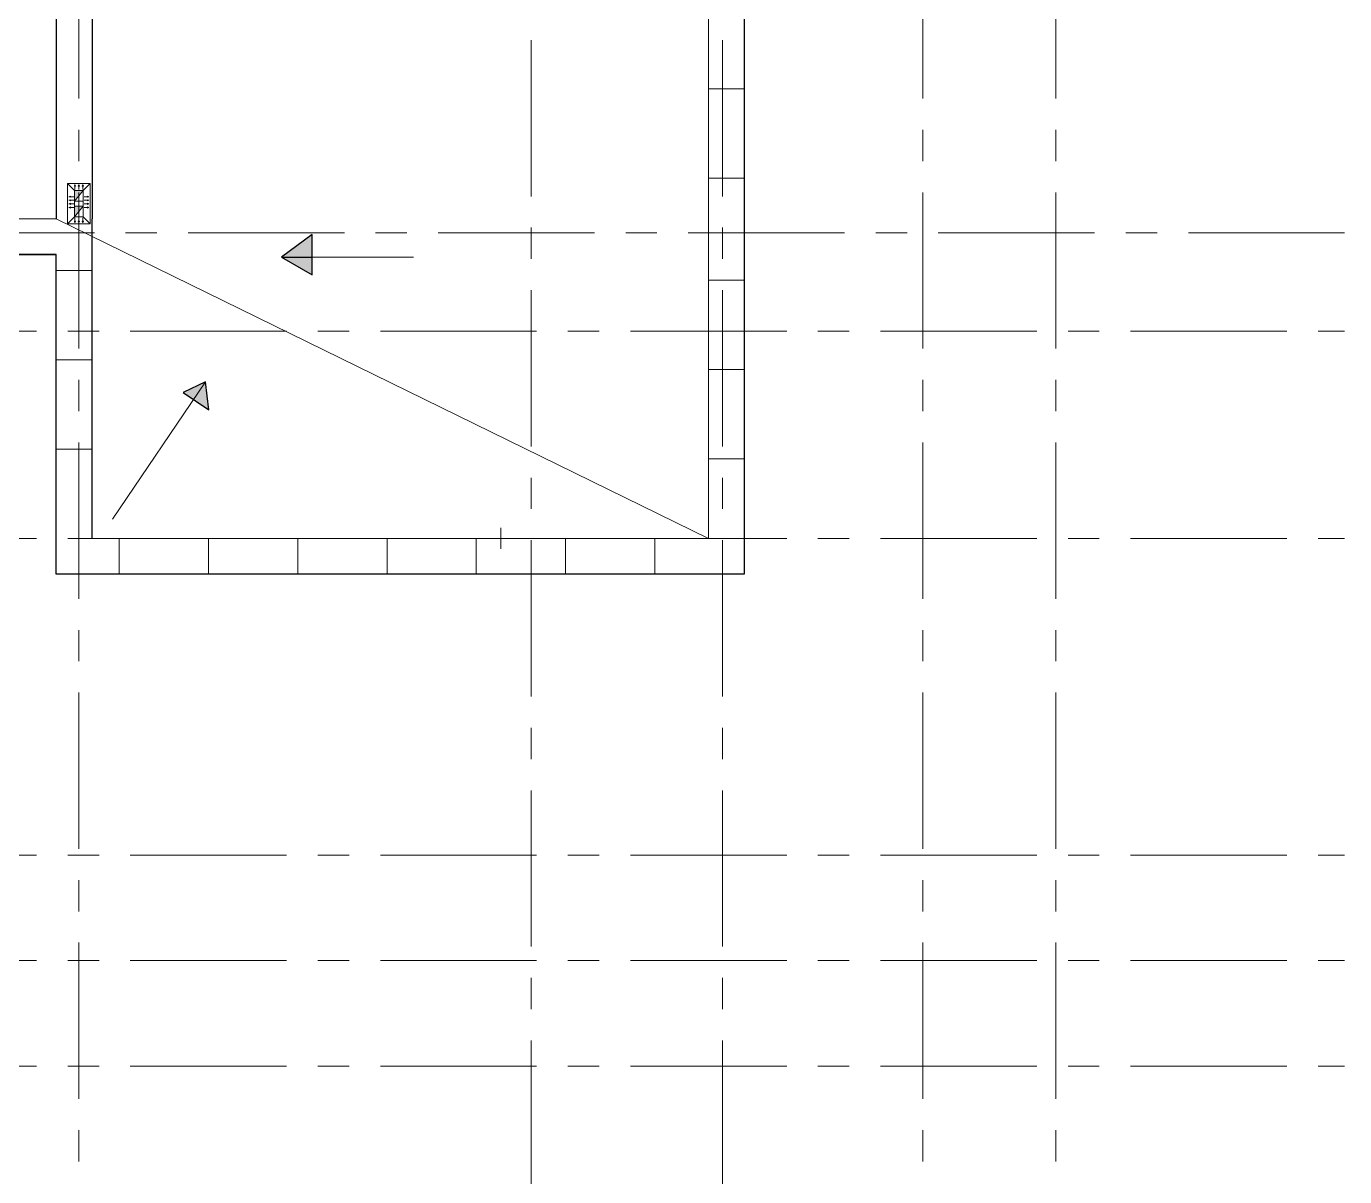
# Model space of a CAD drawing. Header units: millimetres. Extents: x -689206 to 4969298, y -1019800 to 703299.
# Drawn here: x 383234 to 401980, y -372065 to -355709 of the extents above; entities that cross this region are included whole.
import ezdxf

# ---------------------------------------------------------------- set-up
doc = ezdxf.new("R2010")
doc.units = ezdxf.units.MM
doc.linetypes.add('осеваяX2', pattern=[101.6, 63.5, -12.7, 12.7, -12.7])
doc.layers.add('кровля', color=211, linetype='Continuous')
doc.layers.add('четотам', color=7, linetype='Continuous')
for name, color, linetype, lineweight in [('несущие', 7, 'Continuous', 30), ('ПЕРЕГОРОДКИ', 252, 'Continuous', 9), ('РАЗМЕРЫ', 7, 'Continuous', 9), ('стены', 7, 'Continuous', 20)]:
    doc.layers.add(name, color=color, linetype=linetype, lineweight=lineweight)

msp = doc.modelspace()

# ---------------------------------------------------------------- hatches: boundary and pattern name
at = {"layer": 'кровля', "lineweight": 5}
h = msp.add_hatch(color=7, dxfattribs=at)
h.dxf.hatch_style = 1
h.paths.add_polyline_path([(383925.2, -357980.8), (383933.3, -357980.8), (383925.2, -357957.2)])
h.paths.add_polyline_path([(383917, -357980.8), (383925.2, -357980.8), (383925.2, -357957.2)])
at = {"layer": 'кровля', "lineweight": 15}
h = msp.add_hatch(color=7, dxfattribs=at)
h.dxf.hatch_style = 1
h.paths.add_polyline_path([(383980.5, -357980.8), (383988.6, -357980.8), (383980.5, -357957.2)])
h.paths.add_polyline_path([(383972.3, -357980.8), (383980.5, -357980.8), (383980.5, -357957.2)])
at = {"layer": 'кровля', "lineweight": 5}
h = msp.add_hatch(color=7, dxfattribs=at)
h.dxf.hatch_style = 1
h.paths.add_polyline_path([(384035.8, -357957.2), (384027.6, -357980.8), (384035.8, -357980.8)])
h.paths.add_polyline_path([(384035.8, -357957.2), (384035.8, -357980.8), (384043.9, -357980.8)])
h = msp.add_hatch(color=7, dxfattribs=at)
h.dxf.hatch_style = 1
h.paths.add_polyline_path([(383836.5, -358131.5), (383860.1, -358139.6), (383860.1, -358131.5)])
h.paths.add_polyline_path([(383836.5, -358131.5), (383860.1, -358131.5), (383860.1, -358123.3)])
h = msp.add_hatch(color=7, dxfattribs=at)
h.dxf.hatch_style = 1
h.paths.add_polyline_path([(383836.5, -358181.3), (383860.1, -358189.4), (383860.1, -358181.3)])
h.paths.add_polyline_path([(383836.5, -358181.3), (383860.1, -358181.3), (383860.1, -358173.1)])
h = msp.add_hatch(color=7, dxfattribs=at)
h.dxf.hatch_style = 1
h.paths.add_polyline_path([(383836.5, -358232.5), (383860.1, -358240.7), (383860.1, -358232.5)])
h.paths.add_polyline_path([(383836.5, -358232.5), (383860.1, -358232.5), (383860.1, -358224.4)])
h = msp.add_hatch(color=7, dxfattribs=at)
h.dxf.hatch_style = 1
h.paths.add_polyline_path([(384100.8, -358131.5), (384100.8, -358139.6), (384124.4, -358131.5)])
h.paths.add_polyline_path([(384100.8, -358123.3), (384100.8, -358131.5), (384124.4, -358131.5)])
h = msp.add_hatch(color=7, dxfattribs=at)
h.dxf.hatch_style = 1
h.paths.add_polyline_path([(384100.8, -358181.3), (384100.8, -358189.4), (384124.4, -358181.3)])
h.paths.add_polyline_path([(384100.8, -358173.1), (384100.8, -358181.3), (384124.4, -358181.3)])
h = msp.add_hatch(color=7, dxfattribs=at)
h.dxf.hatch_style = 1
h.paths.add_polyline_path([(384100.8, -358232.5), (384100.8, -358240.7), (384124.4, -358232.5)])
h.paths.add_polyline_path([(384100.8, -358224.4), (384100.8, -358232.5), (384124.4, -358232.5)])
h = msp.add_hatch(color=7, dxfattribs=at)
h.dxf.hatch_style = 1
h.paths.add_polyline_path([(383860.1, -358283.8), (383860.1, -358275.6), (383836.5, -358283.8)])
h.paths.add_polyline_path([(383860.1, -358291.9), (383860.1, -358283.8), (383836.5, -358283.8)])
h = msp.add_hatch(color=7, dxfattribs=at)
h.dxf.hatch_style = 1
h.paths.add_polyline_path([(384124.4, -358283.8), (384100.8, -358275.6), (384100.8, -358283.8)])
h.paths.add_polyline_path([(384124.4, -358283.8), (384100.8, -358283.8), (384100.8, -358291.9)])
h = msp.add_hatch(color=7, dxfattribs=at)
h.dxf.hatch_style = 1
h.paths.add_polyline_path([(383925.2, -358501), (383933.3, -358477.4), (383925.2, -358477.4)])
h.paths.add_polyline_path([(383925.2, -358501), (383925.2, -358477.4), (383917, -358477.4)])
at = {"layer": 'кровля', "lineweight": 15}
h = msp.add_hatch(color=7, dxfattribs=at)
h.dxf.hatch_style = 1
h.paths.add_polyline_path([(383980.5, -358501), (383988.6, -358477.4), (383980.5, -358477.4)])
h.paths.add_polyline_path([(383980.5, -358501), (383980.5, -358477.4), (383972.3, -358477.4)])
at = {"layer": 'кровля', "lineweight": 5}
h = msp.add_hatch(color=7, dxfattribs=at)
h.dxf.hatch_style = 1
h.paths.add_polyline_path([(384035.8, -358477.4), (384027.6, -358477.4), (384035.8, -358501)])
h.paths.add_polyline_path([(384043.9, -358477.4), (384035.8, -358477.4), (384035.8, -358501)])
at = {"layer": 'ПЕРЕГОРОДКИ', "linetype": 'ByBlock', "lineweight": 20, "ltscale": 35}
h = msp.add_hatch(color=0, dxfattribs=at)
h.dxf.hatch_style = 1
h.paths.add_polyline_path([(388337.5, -342369.4), (388216.3, -342299.5), (388297.1, -342439.3)])
h.paths.add_polyline_path([(388361.5, -342327.7), (388374.5, -342305.2), (388216.3, -342299.5), (388337.5, -342369.4)])
h.paths.add_polyline_path([(387057.7, -341630.6), (387028.3, -341681.6), (387146.8, -341682)])
h.paths.add_polyline_path([(387087.4, -341579.1), (387057.7, -341630.6), (387146.8, -341682)])
h.paths.add_polyline_path([(387299.4, -358992.2), (386863.3, -358992.2), (387299.4, -359244)])
h.paths.add_polyline_path([(387299.4, -358670.1), (386863.3, -358992.2), (387299.4, -358992.2)])
h.paths.add_polyline_path([(385779.6, -360761.4), (385609.5, -361013.3), (385829, -361161.5)])
h.paths.add_polyline_path([(385779.6, -360761.4), (385464.1, -360915.1), (385609.5, -361013.3)])
at = {"layer": 'РАЗМЕРЫ', "lineweight": 5, "ltscale": 150}
h = msp.add_hatch(color=256, dxfattribs=at)
h.dxf.hatch_style = 1
h.paths.add_polyline_path([(384043, -358042.2), (383918, -358042.2), (383918, -358192.2)])
h.paths.add_polyline_path([(384043, -358266), (383918, -358266), (383918, -358416)])

# ---------------------------------------------------------------- linework, layer by layer
at = {"layer": 'кровля', "color": 7, "lineweight": 5}
for p, q in [((383918, -358042.2), (383818, -357942.2)), ((383925.2, -357957.2), (383917, -357980.8)), ((383917, -357980.8), (383925.2, -357980.8)), ((383925.2, -358027.2), (383925.2, -357957.2)), ((383925.2, -357957.2), (383933.3, -357980.8)), ((383933.3, -357980.8), (383925.2, -357980.8)), ((384035.8, -357957.2), (384027.6, -357980.8)), ((384027.6, -357980.8), (384035.8, -357980.8)), ((384035.8, -358027.2), (384035.8, -357957.2)), ((384035.8, -357957.2), (384043.9, -357980.8)), ((384043.9, -357980.8), (384035.8, -357980.8)), ((384043, -358042.2), (384143, -357942.2)), ((383836.5, -358131.5), (383860.1, -358123.3)), ((383906.5, -358131.5), (383836.5, -358131.5)), ((383836.5, -358131.5), (383860.1, -358139.6)), ((383836.5, -358181.3), (383860.1, -358173.1)), ((383906.5, -358181.3), (383836.5, -358181.3)), ((383836.5, -358181.3), (383860.1, -358189.4)), ((383836.5, -358232.5), (383860.1, -358224.4)), ((383906.5, -358232.5), (383836.5, -358232.5)), ((383836.5, -358232.5), (383860.1, -358240.7)), ((383860.1, -358123.3), (383860.1, -358131.5)), ((383860.1, -358139.6), (383860.1, -358131.5)), ((383860.1, -358173.1), (383860.1, -358181.3)), ((383860.1, -358189.4), (383860.1, -358181.3)), ((383860.1, -358224.4), (383860.1, -358232.5)), ((383860.1, -358240.7), (383860.1, -358232.5)), ((384054.4, -358131.5), (384124.4, -358131.5)), ((384054.4, -358181.3), (384124.4, -358181.3)), ((384054.4, -358232.5), (384124.4, -358232.5)), ((384124.4, -358131.5), (384100.8, -358123.3)), ((384100.8, -358123.3), (384100.8, -358131.5)), ((384124.4, -358131.5), (384100.8, -358139.6)), ((384100.8, -358139.6), (384100.8, -358131.5)), ((384124.4, -358181.3), (384100.8, -358173.1)), ((384100.8, -358173.1), (384100.8, -358181.3)), ((384124.4, -358181.3), (384100.8, -358189.4)), ((384100.8, -358189.4), (384100.8, -358181.3)), ((384124.4, -358232.5), (384100.8, -358224.4)), ((384100.8, -358224.4), (384100.8, -358232.5)), ((384124.4, -358232.5), (384100.8, -358240.7)), ((384100.8, -358240.7), (384100.8, -358232.5)), ((383918, -358416), (383818, -358516)), ((383836.5, -358283.8), (383860.1, -358275.6)), ((383906.5, -358283.8), (383836.5, -358283.8)), ((383836.5, -358283.8), (383860.1, -358291.9)), ((383860.1, -358275.6), (383860.1, -358283.8)), ((383860.1, -358291.9), (383860.1, -358283.8)), ((383925.2, -358431), (383925.2, -358501)), ((384035.8, -358431), (384035.8, -358501)), ((384043, -358416), (384143, -358516)), ((384054.4, -358283.8), (384124.4, -358283.8)), ((384124.4, -358283.8), (384100.8, -358275.6)), ((384100.8, -358275.6), (384100.8, -358283.8)), ((384124.4, -358283.8), (384100.8, -358291.9)), ((384100.8, -358291.9), (384100.8, -358283.8)), ((383925.2, -358501), (383917, -358477.4)), ((383917, -358477.4), (383925.2, -358477.4)), ((383925.2, -358501), (383933.3, -358477.4)), ((383933.3, -358477.4), (383925.2, -358477.4)), ((384035.8, -358501), (384027.6, -358477.4)), ((384027.6, -358477.4), (384035.8, -358477.4)), ((384035.8, -358501), (384043.9, -358477.4)), ((384043.9, -358477.4), (384035.8, -358477.4))]:
    msp.add_line(p, q, dxfattribs=at)
at = {"layer": 'кровля', "color": 7, "lineweight": 15}
for p, q in [((383980.5, -357957.2), (383972.3, -357980.8)), ((383972.3, -357980.8), (383980.5, -357980.8)), ((383980.5, -358027.2), (383980.5, -357957.2)), ((383980.5, -357957.2), (383988.6, -357980.8)), ((383988.6, -357980.8), (383980.5, -357980.8)), ((383980.5, -358431), (383980.5, -358501)), ((383980.5, -358501), (383972.3, -358477.4)), ((383972.3, -358477.4), (383980.5, -358477.4)), ((383980.5, -358501), (383988.6, -358477.4)), ((383988.6, -358477.4), (383980.5, -358477.4))]:
    msp.add_line(p, q, dxfattribs=at)
at = {"layer": 'кровля', "color": 7, "lineweight": 5}
for points in [[(383818, -357942.2), (384143, -357942.2), (384143, -358516), (383818, -358516)], [(383918, -358042.2), (384043, -358042.2), (384043, -358416), (383918, -358416)]]:
    msp.add_lwpolyline(points, close=True, dxfattribs=at)
at = {"layer": 'несущие', "lineweight": 30}
for p, q in [((383659.6, -343766.4), (383659.6, -358443.9)), ((384169.5, -354816.7), (384169.5, -358443.9))]:
    msp.add_line(p, q, dxfattribs=at)
at = {"layer": 'РАЗМЕРЫ', "linetype": 'осеваяX2', "lineweight": 5, "ltscale": 35}
for p, q in [((390410.4, -379462.3), (390410.4, -329621)), ((393132.8, -379462.3), (393132.8, -329621)), ((397872, -329621), (397872, -379462.3)), ((401980.5, -358642.7), (334927.8, -358642.7))]:
    msp.add_line(p, q, dxfattribs=at)
at = {"layer": 'РАЗМЕРЫ', "lineweight": 9, "ltscale": 150}
for p, q in [((392932.5, -356596.7), (393442.5, -356596.7)), ((392932.5, -357866.7), (393442.5, -357866.7)), ((388740.4, -358992.2), (386863.3, -358992.2)), ((383659.6, -359180), (384169.5, -359180)), ((392932.5, -359315.9), (393442.5, -359315.9)), ((383659.6, -360450), (384169.5, -360450)), ((392932.5, -360585.9), (393442.5, -360585.9)), ((385779.6, -360761.4), (384459, -362717.8)), ((383659.6, -361720), (384169.5, -361720)), ((392932.5, -361855.9), (393442.5, -361855.9)), ((384552.5, -362990), (384552.5, -363500)), ((385822.5, -362990), (385822.5, -363500)), ((387092.5, -362990), (387092.5, -363500)), ((388362.5, -362990), (388362.5, -363500)), ((389632.5, -362990), (389632.5, -363500)), ((390902.5, -362990), (390902.5, -363500)), ((392172.5, -362990), (392172.5, -363500))]:
    msp.add_line(p, q, dxfattribs=at)
at = {"layer": 'РАЗМЕРЫ', "lineweight": 20, "ltscale": 150}
msp.add_line((383659.6, -358443.9), (392932.5, -362990), dxfattribs=at)
at = {"layer": 'РАЗМЕРЫ', "lineweight": 25, "ltscale": 150}
for p, q in [((387299.4, -358670.1), (386863.3, -358992.2)), ((387299.4, -358992.2), (387299.4, -358670.1)), ((386863.3, -358992.2), (387299.4, -358992.2)), ((386863.3, -358992.2), (387299.4, -359244)), ((387299.4, -359244), (387299.4, -358992.2)), ((385779.6, -360761.4), (385464.1, -360915.1)), ((385829, -361161.5), (385779.6, -360761.4)), ((385464.1, -360915.1), (385829, -361161.5))]:
    msp.add_line(p, q, dxfattribs=at)
at = {"layer": 'РАЗМЕРЫ', "lineweight": 30}
msp.add_line((383659.6, -358953.9), (380103.6, -358953.9), dxfattribs=at)
at = {"layer": 'стены', "linetype": 'осеваяX2', "lineweight": 5, "ltscale": 35}
for p, q in [((383980.5, -329621), (383980.5, -379462.3)), ((395980.5, -329621), (395980.5, -379462.3)), ((334927.8, -360042), (401980.5, -360042)), ((334927.8, -362990), (401980.5, -362990)), ((334927.8, -367492), (401980.5, -367492)), ((334927.8, -368992), (401980.5, -368992)), ((334927.8, -370492), (401980.5, -370492))]:
    msp.add_line(p, q, dxfattribs=at)
at = {"layer": 'стены', "lineweight": 30}
for p, q in [((393442.5, -354816.7), (393442.5, -363500)), ((384169.5, -362992), (384169.5, -358443.9)), ((380103.6, -358953.9), (383659.6, -358953.9)), ((383659.6, -360706.7), (383659.6, -358953.9)), ((383659.6, -363500), (383659.6, -360706.7)), ((393442.5, -363500), (383659.6, -363500))]:
    msp.add_line(p, q, dxfattribs=at)
at = {"layer": 'стены', "lineweight": 13}
for p, q in [((392932.5, -362990), (392932.5, -355326.7)), ((383659.6, -358443.9), (380323.6, -358443.9))]:
    msp.add_line(p, q, dxfattribs=at)
at = {"layer": 'стены'}
for p, q in [((383980.5, -363142), (383980.5, -362842)), ((389980.5, -363140), (389980.5, -362840)), ((383830.5, -362992), (384130.5, -362992)), ((389830.5, -362990), (390130.5, -362990))]:
    msp.add_line(p, q, dxfattribs=at)
at = {"layer": 'стены', "lineweight": 20}
msp.add_line((384169.6, -362990), (392932.5, -362990), dxfattribs=at)
at = {"layer": 'четотам', "color": 7, "lineweight": 5}
for points in [[(383918, -358192.2), (383918, -358042.2), (384043, -358042.2), (384043, -358192.2), (383918, -358192.2), (384043, -358042.2)], [(383918, -358416), (383918, -358266), (384043, -358266), (384043, -358416), (383918, -358416), (384043, -358266)]]:
    msp.add_lwpolyline(points, dxfattribs=at)

doc.saveas('drawing.dxf')
